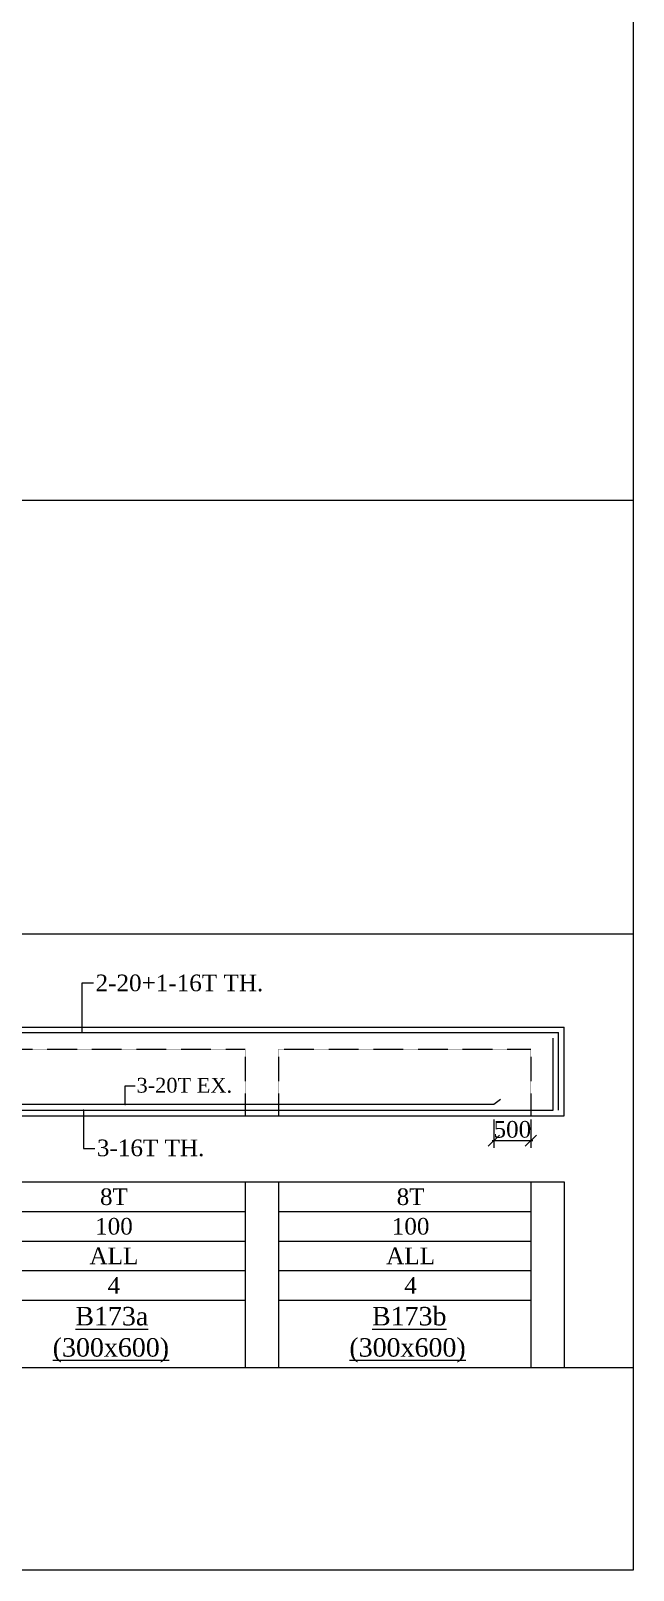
# Model space of a CAD drawing. Header units: millimetres. Extents: x 9781889 to 10654170, y -7832723 to -7608561.
# Drawn here: x 10474007 to 10482154, y -7801878 to -7781048 of the extents above; entities that cross this region are included whole.
import ezdxf
from ezdxf.enums import TextEntityAlignment as Align

# ---------------------------------------------------------------- set-up
doc = ezdxf.new("R2010")
doc.units = ezdxf.units.MM
doc.header["$LTSCALE"] = 10
doc.header["$PDMODE"] = 3
doc.linetypes.add('HIDDEN', pattern=[0.375, 0.25, -0.125])
for name, color, linetype, lineweight in [('S-DIM L.S.', 7, 'Continuous', 0), ('S-L.S.SECTION', 5, 'Continuous', 0), ('S-L.S.SLAB LINE', 252, 'HIDDEN', 0), ('S-L.S.STEEL', 1, 'Continuous', 9), ('S-SECTION MARK', 7, 'Continuous', 0), ('S-SHEET', 251, 'Continuous', 0), ('S-TEXT', 7, 'Continuous', 0), ('S-TEXT L.S. BEAM NO.', 30, 'Continuous', 0), ('S-TEXT. L.S.', 7, 'Continuous', 0)]:
    doc.layers.add(name, color=color, linetype=linetype, lineweight=lineweight)
doc.styles.add('135', font='arial.ttf', dxfattribs={"width": 0.8, "height": 135})
doc.styles.get("Standard").update_dxf_attribs({"font": 'arial.ttf'})
doc.styles.add('TEXT', font='times.ttf')
doc.dimstyles.new('75', dxfattribs={"dimtxt": 135, "dimasz": 90, "dimexe": 0.1, "dimexo": 0.03, "dimgap": 0.09, "dimtad": 1, "dimdec": 0, "dimzin": 0, "dimdsep": 46, "dimtxsty": '135', "dimblk": 'ARCHTICK', "dimcen": 0.09, "dimclrd": 256, "dimclre": 256, "dimclrt": 256, "dimadec": 0, "dimazin": 0, "dimtfac": 1, "dimtdec": 0, "dimtofl": 0, "dimtmove": 1, "dimatfit": 3, "dimldrblk": 'DOTSMALL', "dimfxl": 1, "dimtolj": 1, "dimtzin": 0, "dimlwd": -1, "dimlwe": -1, "dimarcsym": 0})
doc.dimstyles.new('SETU_1', dxfattribs={"dimtxt": 200, "dimasz": 150, "dimexe": 100, "dimexo": 50, "dimgap": 35, "dimtad": 1, "dimdec": 0, "dimzin": 0, "dimdsep": 46, "dimtxsty": 'Standard', "dimblk": 'OBLIQUE', "dimcen": 150, "dimdle": 25, "dimclrd": 256, "dimclre": 7, "dimclrt": 256, "dimadec": 0, "dimazin": 0, "dimtfac": 1, "dimtdec": 0, "dimtofl": 0, "dimtmove": 1, "dimatfit": 3, "dimfxl": 1, "dimtolj": 1, "dimtzin": 0, "dimlwd": -1, "dimlwe": 5, "dimarcsym": 1})

# ---------------------------------------------------------------- blocks, each defined once
blk = doc.blocks.new('_ArchTick')
at = {"color": 0, "linetype": 'ByBlock', "const_width": 0.15}
blk.add_lwpolyline([(-0.5, -0.5), (0.5, 0.5)], dxfattribs=at)
blk = doc.blocks.new('_Oblique')
at = {"color": 0, "linetype": 'ByBlock', "lineweight": -2}
blk.add_line((-0.5, -0.5), (0.5, 0.5), dxfattribs=at)
blk = doc.blocks.new('*D994')
at = {"layer": 'Defpoints', "color": 0, "transparency": 16777216}
for p in [(10480270, -7795728, 0), (10480770, -7795728, 0), (10480770, -7796064)]:
    blk.add_point(p, dxfattribs=at)
at = {"layer": 'S-DIM L.S.', "color": 7, "lineweight": 5, "transparency": 16777216}
for p, q in [((10480270, -7795778), (10480270, -7796164)), ((10480770, -7795778), (10480770, -7796164))]:
    blk.add_line(p, q, dxfattribs=at)
at = {"layer": 'S-DIM L.S.', "transparency": 16777216}
blk.add_line((10480245, -7796064), (10480795, -7796064), dxfattribs=at)
at = {"layer": 'S-DIM L.S.', "transparency": 16777216, "xscale": 150, "yscale": 150, "zscale": 150, "rotation": 180}
blk.add_blockref('_Oblique', (10480270, -7796064), dxfattribs=at)
at = {"layer": 'S-DIM L.S.', "transparency": 16777216, "xscale": 150, "yscale": 150, "zscale": 150}
blk.add_blockref('_Oblique', (10480770, -7796064), dxfattribs=at)
at = {"layer": 'S-DIM L.S.', "transparency": 16777216, "insert": (10480520, -7795914), "char_height": 225, "attachment_point": 5, "style": 'TEXT'}
blk.add_mtext('\\A1;500', dxfattribs=at)

msp = doc.modelspace()

# ---------------------------------------------------------------- linework, layer by layer
at = {"layer": 'S-L.S.SECTION'}
for p, q in [((10472896.1, -7794527.7, 0), (10481221.1, -7794527.7, 0)), ((10481221.1, -7795727.7, 0), (10481221.1, -7794527.7, 0)), ((10472896.1, -7795727.7, 0), (10481221.1, -7795727.7, 0))]:
    msp.add_line(p, q, dxfattribs=at)
at = {"layer": 'S-L.S.SLAB LINE', "ltscale": 0.3}
for p, q in [((10473346.2, -7794827.7, 0), (10476908.3, -7794827.7, 0)), ((10476908.3, -7794827.7, 0), (10476908.3, -7795727.7, 0)), ((10477358.3, -7794827.7, 0), (10480771.1, -7794827.7, 0)), ((10477358.3, -7794827.7, 0), (10477358.3, -7795727.7, 0)), ((10480771.1, -7794827.7, 0), (10480771.1, -7795727.7, 0))]:
    msp.add_line(p, q, dxfattribs=at)
at = {"layer": 'S-L.S.STEEL'}
for p, q in [((10473046.1, -7794602.7, 0), (10481146.1, -7794602.7, 0)), ((10481071.1, -7795652.7, 0), (10481071.1, -7794677.7, 0)), ((10481146.1, -7795652.7, 0), (10481146.1, -7794602.7, 0)), ((10472971.1, -7795652.7, 0), (10481071.1, -7795652.7, 0))]:
    msp.add_line(p, q, dxfattribs=at)
at = {"layer": 'S-L.S.STEEL', "elevation": 0}
msp.add_lwpolyline([(10480359.8, -7795509.5), (10480270.3, -7795577.7), (10473846.3, -7795577.7), (10473764.3, -7795507)], dxfattribs=at)
at = {"layer": 'S-SHEET'}
for p, q in [((10430820.3, -7787400.2), (10482154.4, -7787400.2)), ((10430820.3, -7793266.9), (10482154.4, -7793266.9)), ((10472896.1, -7796624.2, 0), (10481221.1, -7796624.2, 0)), ((10476908.3, -7796624.2, 0), (10476908.3, -7799133.5, 0)), ((10477358.3, -7796624.2, 0), (10477358.3, -7799133.5, 0)), ((10480771.1, -7796624.2, 0), (10480771.1, -7799133.5, 0)), ((10481221.1, -7796624.2, 0), (10481221.1, -7799133.5, 0)), ((10473346.1, -7797024.2, 0), (10476908.3, -7797024.2, 0)), ((10477358.3, -7797024.2, 0), (10480771.1, -7797024.2, 0)), ((10473346.1, -7797424.2, 0), (10476908.3, -7797424.2, 0)), ((10477358.3, -7797424.2, 0), (10480771.1, -7797424.2, 0)), ((10473346.1, -7797824.2, 0), (10476908.3, -7797824.2, 0)), ((10477358.3, -7797824.2, 0), (10480771.1, -7797824.2, 0)), ((10473346.1, -7798224.2, 0), (10476908.3, -7798224.2, 0)), ((10477358.3, -7798224.2, 0), (10480771.1, -7798224.2, 0)), ((10430820.3, -7799133.5), (10482154.4, -7799133.5)), ((10472896.1, -7799133.5, 0), (10481221.1, -7799133.5, 0))]:
    msp.add_line(p, q, dxfattribs=at)
msp.add_lwpolyline([(10430820.3, -7760218.1), (10482154.4, -7760218.1), (10482154.4, -7801877.7), (10430820.3, -7801877.7)], close=True, dxfattribs=at)

# ---------------------------------------------------------------- texts
at = {"layer": 'S-TEXT', "linetype": 'ByBlock', "style": 'TEXT'}
for s, p in [('8T', (10475131.3, -7796824.2, 0)), ('8T', (10479143.8, -7796824.2, 0)), ('100', (10475131.3, -7797224.2, 0)), ('100', (10479143.8, -7797224.2, 0)), ('ALL', (10475131.3, -7797624.2, 0)), ('ALL', (10479143.8, -7797624.2, 0)), ('4', (10475131.3, -7798024.2, 0)), ('4', (10479143.8, -7798024.2, 0))]:
    msp.add_text(s, height=225, dxfattribs=at).set_placement(p, align=Align.MIDDLE_CENTER)
at = {"layer": 'S-TEXT L.S. BEAM NO.', "linetype": 'ByBlock', "style": 'TEXT'}
for s, p in [('%%UB173a', (10474609.7, -7798564.9, 0)), ('%%UB173b', (10478622.1, -7798564.9, 0)), ('%%U(300x600)', (10474303.5, -7798987.8, 0)), ('%%U(300x600)', (10478316, -7798987.8, 0))]:
    msp.add_text(s, height=250, dxfattribs=at).set_placement(p)
at = {"layer": 'S-TEXT. L.S.', "style": 'TEXT'}
for s, height, p in [('2-20+1-16T TH.', 225, (10474882.5, -7794043.4, 0)), ('3-20T EX.', 200, (10475437.5, -7795415.7, 0)), ('3-16T TH.', 225, (10474900.8, -7796275.5, 0))]:
    msp.add_text(s, height=height, dxfattribs=at).set_placement(p)

# ---------------------------------------------------------------- dimensions: what is measured, and where the dimension line sits
at = {"layer": 'S-DIM L.S.'}
dim = msp.add_linear_dim(base=(10480770.5, -7796063.8, 0), p1=(10480270.3, -7795727.7, 0), p2=(10480770.5, -7795727.7, 0), angle=180, dimstyle='SETU_1', override={"dimtxt": 225, "dimtxsty": 'TEXT'}, dxfattribs=at)
dim.commit()
dim.dimension.update_dxf_attribs({"geometry": '*D994', "text_midpoint": (10480520.4, -7796063.8, 0), "dimtype": 160})

# ---------------------------------------------------------------- leaders
at = {"layer": 'S-SECTION MARK'}
for points in [[(10474700.8, -7794602.7, 0), (10474700.8, -7793928.3, 0), (10474853.4, -7793928.3, 0)], [(10475283.6, -7795577.7, 0), (10475283.6, -7795325.4, 0), (10475419, -7795325.4, 0)], [(10474719.1, -7795648.8, 0), (10474719.1, -7796170.7, 0), (10474871.7, -7796170.7, 0)]]:
    msp.add_leader(points, dimstyle='75', override={"dimasz": 75}, dxfattribs=at)

doc.saveas('drawing.dxf')
